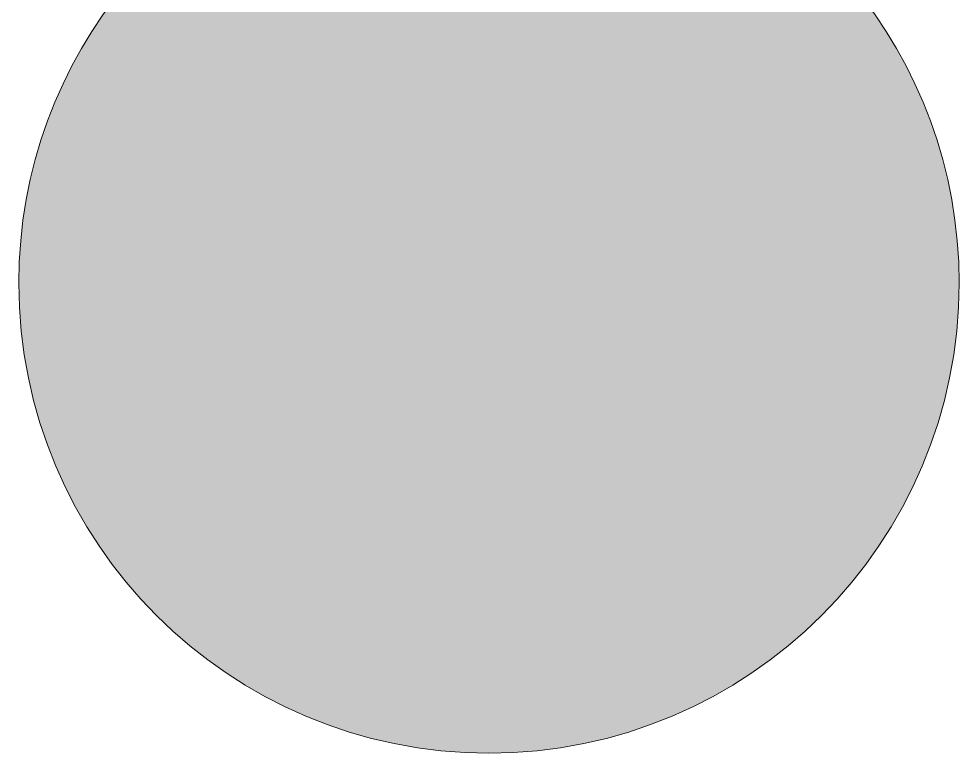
# Model space of a CAD drawing. Header units: millimetres. Extents: x 22 to 606, y -841 to -12.
# Drawn here: x 36.83 to 71.83, y -591.21 to -563.87 of the extents above; entities that cross this region are included whole.
import ezdxf

# ---------------------------------------------------------------- set-up
doc = ezdxf.new("R2010")
doc.units = ezdxf.units.MM
doc.header["$MEASUREMENT"] = 0
doc.layers.add('Layer 1', color=7, linetype='Continuous')

msp = doc.modelspace()

# ---------------------------------------------------------------- hatches: boundary and pattern name
at = {"layer": 'Layer 1'}
h = msp.add_hatch(color=2, dxfattribs=at)
h.dxf.hatch_style = 2
edge = h.paths.add_edge_path()
edge.add_spline(control_points=[(57.77, -556.55), (58.816, -555.607), (59.479, -554.246), (59.479, -552.729), (59.479, -549.889), (57.168, -547.579), (54.328, -547.579), (51.488, -547.579), (49.177, -549.889), (49.177, -552.729), (49.177, -554.246), (49.84, -555.607), (50.886, -556.55), (42.87, -558.149), (36.828, -565.223), (36.828, -573.709), (36.828, -583.374), (44.663, -591.209), (54.328, -591.209), (63.993, -591.209), (71.828, -583.374), (71.828, -573.709), (71.828, -565.223), (65.787, -558.149), (57.77, -556.55)], knot_values=[0, 0, 0, 0, 1, 1, 1, 2, 2, 2, 3, 3, 3, 4, 4, 4, 5, 5, 5, 6, 6, 6, 7, 7, 7, 8, 8, 8, 8], degree=3, periodic=1)
edge = h.paths.add_edge_path()
edge.add_spline(control_points=[(54.328, -549.579), (56.065, -549.579), (57.479, -550.992), (57.479, -552.729), (57.479, -554.467), (56.065, -555.88), (54.328, -555.88), (52.591, -555.88), (51.178, -554.467), (51.178, -552.729), (51.178, -550.992), (52.591, -549.579), (54.328, -549.579)], knot_values=[0, 0, 0, 0, 1, 1, 1, 2, 2, 2, 3, 3, 3, 4, 4, 4, 4], degree=3, periodic=1)

# ---------------------------------------------------------------- linework, layer by layer
at = {"layer": 'Layer 1', "lineweight": 0}
msp.add_open_spline([(57.77, -556.55), (58.816, -555.607), (59.479, -554.246), (59.479, -552.729), (59.479, -549.889), (57.168, -547.579), (54.328, -547.579), (51.488, -547.579), (49.177, -549.889), (49.177, -552.729), (49.177, -554.246), (49.84, -555.607), (50.886, -556.55), (42.87, -558.149), (36.828, -565.223), (36.828, -573.709), (36.828, -583.374), (44.663, -591.209), (54.328, -591.209), (63.993, -591.209), (71.828, -583.374), (71.828, -573.709), (71.828, -565.223), (65.787, -558.149), (57.77, -556.55)], degree=3, knots=[0, 0, 0, 0, 1, 1, 1, 2, 2, 2, 3, 3, 3, 4, 4, 4, 5, 5, 5, 6, 6, 6, 7, 7, 7, 8, 8, 8, 8], dxfattribs=at)

doc.saveas('drawing.dxf')
